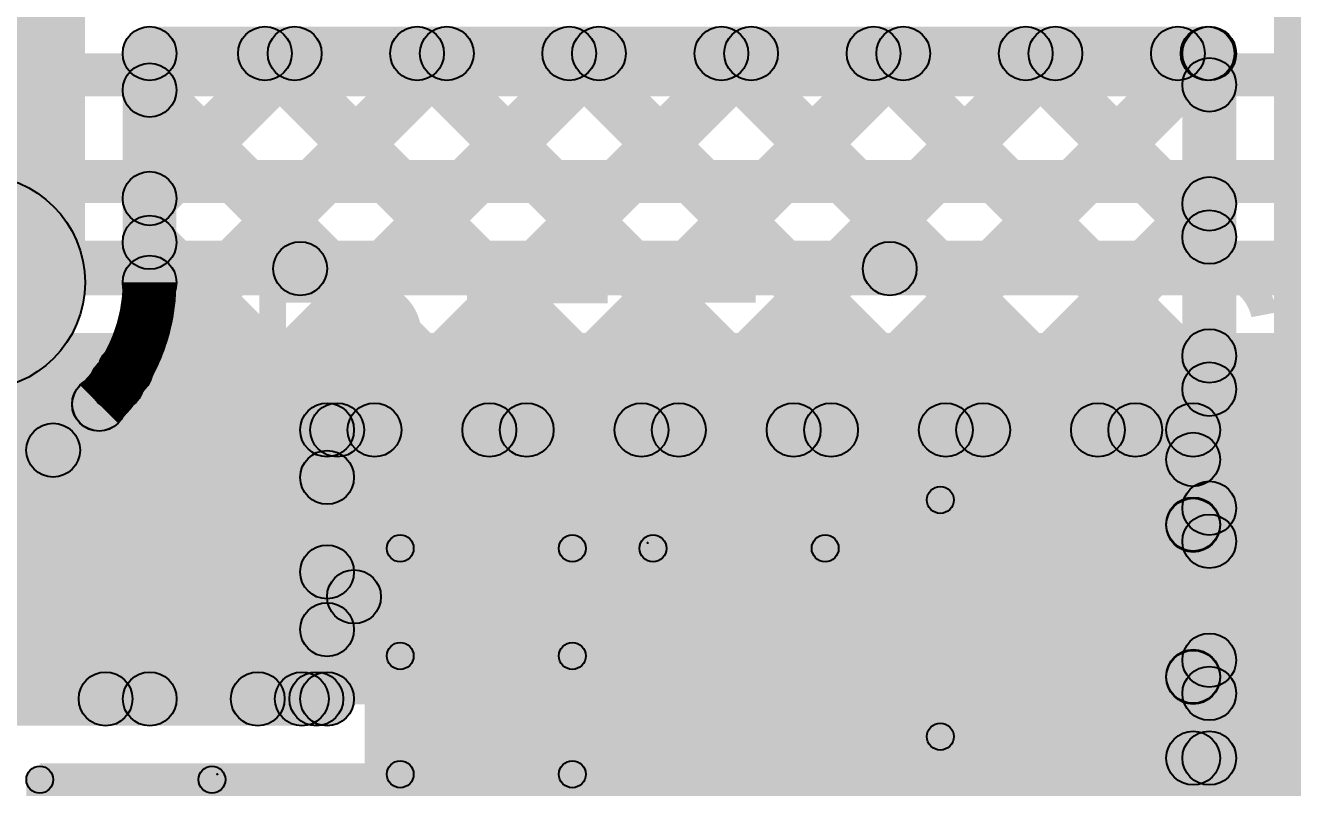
# Model space of a CAD drawing. Header units: millimetres. Extents: x -0.08 to 3.07, y -0.08 to 2.73.
# Drawn here: x 1.7809 to 2.0165, y 1.5975 to 1.7392 of the extents above; entities that cross this region are included whole.
import ezdxf

# ---------------------------------------------------------------- set-up
doc = ezdxf.new("R2010")
doc.units = ezdxf.units.MM
doc.header["$MEASUREMENT"] = 0
for name, color, linetype in [('BottomLayer', 5, 'Continuous'), ('BottomPaste', 16, 'Continuous'), ('BottomSolder', 6, 'Continuous'), ('TopLayer', 1, 'Continuous'), ('TopOverlay', 2, 'Continuous'), ('TopPaste', 8, 'Continuous'), ('TopSolder', 216, 'Continuous')]:
    doc.layers.add(name, color=color, linetype=linetype)

# ---------------------------------------------------------------- blocks, each defined once
blk = doc.blocks.new('SOT23_3_B_38')
at = {"layer": 'BottomLayer'}
for points in [[(-0.02166, 0.02657), (-0.05316, 0.02657), (-0.05316, 0.05807), (-0.02166, 0.05807)], [(0.05314, 0.02657), (0.02165, 0.02657), (0.02165, 0.05807), (0.05314, 0.05807)], [(0.01574, -0.05807), (-0.01575, -0.05807), (-0.01575, -0.02657), (0.01574, -0.02657)]]:
    blk.add_hatch(color=5, dxfattribs=at).paths.add_polyline_path(points)
at = {"layer": 'BottomPaste'}
for points in [[(-0.02166, 0.02657), (-0.05316, 0.02657), (-0.05316, 0.05807), (-0.02166, 0.05807)], [(0.05314, 0.02657), (0.02165, 0.02657), (0.02165, 0.05807), (0.05314, 0.05807)], [(0.01574, -0.05807), (-0.01575, -0.05807), (-0.01575, -0.02657), (0.01574, -0.02657)]]:
    blk.add_hatch(color=16, dxfattribs=at).paths.add_polyline_path(points)
at = {"layer": 'BottomSolder'}
for points in [[(-0.01766, 0.02257), (-0.05716, 0.02257), (-0.05716, 0.06207), (-0.01766, 0.06207)], [(0.05714, 0.02257), (0.01765, 0.02257), (0.01765, 0.06207), (0.05714, 0.06207)], [(0.01974, -0.06207), (-0.01975, -0.06207), (-0.01975, -0.02257), (0.01974, -0.02257)]]:
    blk.add_hatch(color=6, dxfattribs=at).paths.add_polyline_path(points)
blk = doc.blocks.new('R__0402_45')
at = {"layer": 'TopLayer'}
for points in [[(-0.0275, -0.0125), (-0.0275, 0.0125), (-0.0095, 0.0125), (-0.0095, -0.0125)], [(0.0095, -0.0125), (0.0095, 0.0125), (0.0275, 0.0125), (0.0275, -0.0125)]]:
    blk.add_hatch(color=1, dxfattribs=at).paths.add_polyline_path(points)
at = {"layer": 'TopOverlay'}
h = blk.add_hatch(color=2, dxfattribs=at)
edge = h.paths.add_edge_path()
edge.add_arc((-0.031, 0.016), 0.0025, 0, 360)
h = blk.add_hatch(color=2, dxfattribs=at)
edge = h.paths.add_edge_path()
edge.add_arc((-0.031, 0.016), 0.0025, 0, 360)
for points in [[(0.031, 0.0185), (0.031, 0.0135), (-0.031, 0.0135), (-0.031, 0.0185)], [(-0.0285, -0.016), (-0.0335, -0.016), (-0.0335, 0.016), (-0.0285, 0.016)], [(0.0335, -0.016), (0.0285, -0.016), (0.0285, 0.016), (0.0335, 0.016)], [(0.031, -0.0135), (0.031, -0.0185), (-0.031, -0.0185), (-0.031, -0.0135)], [(0.032, -0.01694), (0.032, -0.01706), (-0.032, -0.01706), (-0.032, -0.01694)]]:
    blk.add_hatch(color=2, dxfattribs=at).paths.add_polyline_path(points)
h = blk.add_hatch(color=2, dxfattribs=at)
edge = h.paths.add_edge_path()
edge.add_arc((0.031, 0.016), 0.0025, 0, 360)
h = blk.add_hatch(color=2, dxfattribs=at)
edge = h.paths.add_edge_path()
edge.add_arc((0.031, 0.016), 0.0025, 0, 360)
h = blk.add_hatch(color=2, dxfattribs=at)
edge = h.paths.add_edge_path()
edge.add_arc((-0.031, -0.016), 0.0025, 0, 360)
h = blk.add_hatch(color=2, dxfattribs=at)
edge = h.paths.add_edge_path()
edge.add_arc((-0.031, -0.016), 0.0025, 0, 360)
h = blk.add_hatch(color=2, dxfattribs=at)
edge = h.paths.add_edge_path()
edge.add_arc((0.031, -0.016), 0.0025, 0, 360)
h = blk.add_hatch(color=2, dxfattribs=at)
edge = h.paths.add_edge_path()
edge.add_arc((0.031, -0.016), 0.0025, 0, 360)
h = blk.add_hatch(color=2, dxfattribs=at)
edge = h.paths.add_edge_path()
edge.add_arc((-0.032, -0.017), 0.0000635, 0, 360)
h = blk.add_hatch(color=2, dxfattribs=at)
edge = h.paths.add_edge_path()
edge.add_arc((0.032, -0.017), 0.0000635, 0, 360)
at = {"layer": 'TopPaste'}
for points in [[(-0.0275, -0.0125), (-0.0275, 0.0125), (-0.0095, 0.0125), (-0.0095, -0.0125)], [(0.0095, -0.0125), (0.0095, 0.0125), (0.0275, 0.0125), (0.0275, -0.0125)]]:
    blk.add_hatch(color=8, dxfattribs=at).paths.add_polyline_path(points)
at = {"layer": 'TopSolder'}
for points in [[(-0.0315, -0.0165), (-0.0315, 0.0165), (-0.0055, 0.0165), (-0.0055, -0.0165)], [(0.0055, -0.0165), (0.0055, 0.0165), (0.0315, 0.0165), (0.0315, -0.0165)]]:
    blk.add_hatch(color=216, dxfattribs=at).paths.add_polyline_path(points)
at = {"layer": 'TopOverlay'}
for centre, radius in [((-0.031, 0.016), 0.0025), ((-0.031, 0.016), 0.0025), ((0.031, 0.016), 0.0025), ((0.031, 0.016), 0.0025), ((-0.031, -0.016), 0.0025), ((-0.031, -0.016), 0.0025), ((0.031, -0.016), 0.0025), ((0.031, -0.016), 0.0025), ((-0.032, -0.017), 0.0000635), ((0.032, -0.017), 0.0000635)]:
    blk.add_circle(centre, radius, dxfattribs=at)
blk = doc.blocks.new('S______B______64')
at = {"layer": 'TopLayer'}
for points in [[(-0.045, -0.0175), (-0.045, 0.0175), (-0.015, 0.0175), (-0.015, -0.0175)], [(0.015, -0.0175), (0.015, 0.0175), (0.045, 0.0175), (0.045, -0.0175)]]:
    blk.add_hatch(color=1, dxfattribs=at).paths.add_polyline_path(points)
at = {"layer": 'TopOverlay'}
h = blk.add_hatch(color=2, dxfattribs=at)
edge = h.paths.add_edge_path()
edge.add_arc((-0.05, 0.022), 0.0025, 0, 360)
h = blk.add_hatch(color=2, dxfattribs=at)
edge = h.paths.add_edge_path()
edge.add_arc((-0.05, 0.022), 0.0025, 0, 360)
for points in [[(-0.05, 0.0195), (-0.05, 0.0245), (0.05, 0.0245), (0.05, 0.0195)], [(-0.0475, -0.022), (-0.0525, -0.022), (-0.0525, 0.022), (-0.0475, 0.022)], [(0.0525, -0.022), (0.0475, -0.022), (0.0475, 0.022), (0.0525, 0.022)], [(-0.05, -0.0245), (-0.05, -0.0195), (0.05, -0.0195), (0.05, -0.0245)]]:
    blk.add_hatch(color=2, dxfattribs=at).paths.add_polyline_path(points)
h = blk.add_hatch(color=2, dxfattribs=at)
edge = h.paths.add_edge_path()
edge.add_arc((0.05, 0.022), 0.0025, 0, 360)
h = blk.add_hatch(color=2, dxfattribs=at)
edge = h.paths.add_edge_path()
edge.add_arc((0.05, 0.022), 0.0025, 0, 360)
h = blk.add_hatch(color=2, dxfattribs=at)
edge = h.paths.add_edge_path()
edge.add_arc((-0.05, -0.022), 0.0025, 0, 360)
h = blk.add_hatch(color=2, dxfattribs=at)
edge = h.paths.add_edge_path()
edge.add_arc((-0.05, -0.022), 0.0025, 0, 360)
h = blk.add_hatch(color=2, dxfattribs=at)
edge = h.paths.add_edge_path()
edge.add_arc((0.05, -0.022), 0.0025, 0, 360)
h = blk.add_hatch(color=2, dxfattribs=at)
edge = h.paths.add_edge_path()
edge.add_arc((0.05, -0.022), 0.0025, 0, 360)
at = {"layer": 'TopPaste'}
for points in [[(-0.045, -0.0175), (-0.045, 0.0175), (-0.015, 0.0175), (-0.015, -0.0175)], [(0.015, -0.0175), (0.015, 0.0175), (0.045, 0.0175), (0.045, -0.0175)]]:
    blk.add_hatch(color=8, dxfattribs=at).paths.add_polyline_path(points)
at = {"layer": 'TopSolder'}
for points in [[(-0.049, -0.0215), (-0.049, 0.0215), (-0.011, 0.0215), (-0.011, -0.0215)], [(0.011, -0.0215), (0.011, 0.0215), (0.049, 0.0215), (0.049, -0.0215)]]:
    blk.add_hatch(color=216, dxfattribs=at).paths.add_polyline_path(points)
at = {"layer": 'TopOverlay'}
for centre in [(-0.05, 0.022), (-0.05, 0.022), (0.05, 0.022), (0.05, 0.022), (-0.05, -0.022), (-0.05, -0.022), (0.05, -0.022), (0.05, -0.022)]:
    blk.add_circle(centre, 0.0025, dxfattribs=at)
blk = doc.blocks.new('R__0402_82')
at = {"layer": 'TopLayer'}
for points in [[(-0.0275, -0.0125), (-0.0275, 0.0125), (-0.0095, 0.0125), (-0.0095, -0.0125)], [(0.0095, -0.0125), (0.0095, 0.0125), (0.0275, 0.0125), (0.0275, -0.0125)]]:
    blk.add_hatch(color=1, dxfattribs=at).paths.add_polyline_path(points)
at = {"layer": 'TopOverlay'}
h = blk.add_hatch(color=2, dxfattribs=at)
edge = h.paths.add_edge_path()
edge.add_arc((-0.031, 0.016), 0.0025, 0, 360)
h = blk.add_hatch(color=2, dxfattribs=at)
edge = h.paths.add_edge_path()
edge.add_arc((-0.031, 0.016), 0.0025, 0, 360)
for points in [[(-0.031, 0.0135), (-0.031, 0.0185), (0.031, 0.0185), (0.031, 0.0135)], [(-0.0335, 0.016), (-0.0285, 0.016), (-0.0285, -0.016), (-0.0335, -0.016)], [(0.0285, 0.016), (0.0335, 0.016), (0.0335, -0.016), (0.0285, -0.016)], [(-0.031, -0.0185), (-0.031, -0.0135), (0.031, -0.0135), (0.031, -0.0185)], [(-0.032, -0.01706), (-0.032, -0.01694), (0.032, -0.01694), (0.032, -0.01706)]]:
    blk.add_hatch(color=2, dxfattribs=at).paths.add_polyline_path(points)
h = blk.add_hatch(color=2, dxfattribs=at)
edge = h.paths.add_edge_path()
edge.add_arc((0.031, 0.016), 0.0025, 0, 360)
h = blk.add_hatch(color=2, dxfattribs=at)
edge = h.paths.add_edge_path()
edge.add_arc((0.031, 0.016), 0.0025, 0, 360)
h = blk.add_hatch(color=2, dxfattribs=at)
edge = h.paths.add_edge_path()
edge.add_arc((-0.031, -0.016), 0.0025, 0, 360)
h = blk.add_hatch(color=2, dxfattribs=at)
edge = h.paths.add_edge_path()
edge.add_arc((-0.031, -0.016), 0.0025, 0, 360)
h = blk.add_hatch(color=2, dxfattribs=at)
edge = h.paths.add_edge_path()
edge.add_arc((0.031, -0.016), 0.0025, 0, 360)
h = blk.add_hatch(color=2, dxfattribs=at)
edge = h.paths.add_edge_path()
edge.add_arc((0.031, -0.016), 0.0025, 0, 360)
h = blk.add_hatch(color=2, dxfattribs=at)
edge = h.paths.add_edge_path()
edge.add_arc((-0.032, -0.017), 0.0000635, 0, 360)
h = blk.add_hatch(color=2, dxfattribs=at)
edge = h.paths.add_edge_path()
edge.add_arc((0.032, -0.017), 0.0000635, 0, 360)
at = {"layer": 'TopPaste'}
for points in [[(-0.0275, -0.0125), (-0.0275, 0.0125), (-0.0095, 0.0125), (-0.0095, -0.0125)], [(0.0095, -0.0125), (0.0095, 0.0125), (0.0275, 0.0125), (0.0275, -0.0125)]]:
    blk.add_hatch(color=8, dxfattribs=at).paths.add_polyline_path(points)
at = {"layer": 'TopSolder'}
for points in [[(-0.0315, -0.0165), (-0.0315, 0.0165), (-0.0055, 0.0165), (-0.0055, -0.0165)], [(0.0055, -0.0165), (0.0055, 0.0165), (0.0315, 0.0165), (0.0315, -0.0165)]]:
    blk.add_hatch(color=216, dxfattribs=at).paths.add_polyline_path(points)
at = {"layer": 'TopOverlay'}
for centre, radius in [((-0.031, 0.016), 0.0025), ((-0.031, 0.016), 0.0025), ((0.031, 0.016), 0.0025), ((0.031, 0.016), 0.0025), ((-0.031, -0.016), 0.0025), ((-0.031, -0.016), 0.0025), ((0.031, -0.016), 0.0025), ((0.031, -0.016), 0.0025), ((-0.032, -0.017), 0.0000635), ((0.032, -0.017), 0.0000635)]:
    blk.add_circle(centre, radius, dxfattribs=at)
blk = doc.blocks.new('C___0402_106')
at = {"layer": 'TopLayer'}
for points in [[(-0.0275, -0.0125), (-0.0275, 0.0125), (-0.0095, 0.0125), (-0.0095, -0.0125)], [(0.0095, -0.0125), (0.0095, 0.0125), (0.0275, 0.0125), (0.0275, -0.0125)]]:
    blk.add_hatch(color=1, dxfattribs=at).paths.add_polyline_path(points)
at = {"layer": 'TopOverlay'}
h = blk.add_hatch(color=2, dxfattribs=at)
edge = h.paths.add_edge_path()
edge.add_arc((-0.031, 0.016), 0.0025, 0, 360)
h = blk.add_hatch(color=2, dxfattribs=at)
edge = h.paths.add_edge_path()
edge.add_arc((-0.031, 0.016), 0.0025, 0, 360)
for points in [[(-0.031, 0.0135), (-0.031, 0.0185), (-0.011, 0.0185), (-0.011, 0.0135)], [(0.011, 0.0135), (0.011, 0.0185), (0.031, 0.0185), (0.031, 0.0135)], [(-0.0335, 0.016), (-0.0285, 0.016), (-0.0285, -0.016), (-0.0335, -0.016)], [(0.0285, 0.016), (0.0335, 0.016), (0.0335, -0.016), (0.0285, -0.016)], [(-0.031, -0.0185), (-0.031, -0.0135), (-0.011, -0.0135), (-0.011, -0.0185)], [(0.011, -0.0185), (0.011, -0.0135), (0.031, -0.0135), (0.031, -0.0185)]]:
    blk.add_hatch(color=2, dxfattribs=at).paths.add_polyline_path(points)
h = blk.add_hatch(color=2, dxfattribs=at)
edge = h.paths.add_edge_path()
edge.add_arc((-0.011, 0.016), 0.0025, 0, 360)
h = blk.add_hatch(color=2, dxfattribs=at)
edge = h.paths.add_edge_path()
edge.add_arc((0.011, 0.016), 0.0025, 0, 360)
h = blk.add_hatch(color=2, dxfattribs=at)
edge = h.paths.add_edge_path()
edge.add_arc((0.031, 0.016), 0.0025, 0, 360)
h = blk.add_hatch(color=2, dxfattribs=at)
edge = h.paths.add_edge_path()
edge.add_arc((0.031, 0.016), 0.0025, 0, 360)
h = blk.add_hatch(color=2, dxfattribs=at)
edge = h.paths.add_edge_path()
edge.add_arc((-0.031, -0.016), 0.0025, 0, 360)
h = blk.add_hatch(color=2, dxfattribs=at)
edge = h.paths.add_edge_path()
edge.add_arc((-0.031, -0.016), 0.0025, 0, 360)
h = blk.add_hatch(color=2, dxfattribs=at)
edge = h.paths.add_edge_path()
edge.add_arc((-0.011, -0.016), 0.0025, 0, 360)
h = blk.add_hatch(color=2, dxfattribs=at)
edge = h.paths.add_edge_path()
edge.add_arc((0.011, -0.016), 0.0025, 0, 360)
h = blk.add_hatch(color=2, dxfattribs=at)
edge = h.paths.add_edge_path()
edge.add_arc((0.031, -0.016), 0.0025, 0, 360)
h = blk.add_hatch(color=2, dxfattribs=at)
edge = h.paths.add_edge_path()
edge.add_arc((0.031, -0.016), 0.0025, 0, 360)
at = {"layer": 'TopPaste'}
for points in [[(-0.0275, -0.0125), (-0.0275, 0.0125), (-0.0095, 0.0125), (-0.0095, -0.0125)], [(0.0095, -0.0125), (0.0095, 0.0125), (0.0275, 0.0125), (0.0275, -0.0125)]]:
    blk.add_hatch(color=8, dxfattribs=at).paths.add_polyline_path(points)
at = {"layer": 'TopSolder'}
for points in [[(-0.0315, -0.0165), (-0.0315, 0.0165), (-0.0055, 0.0165), (-0.0055, -0.0165)], [(0.0055, -0.0165), (0.0055, 0.0165), (0.0315, 0.0165), (0.0315, -0.0165)]]:
    blk.add_hatch(color=216, dxfattribs=at).paths.add_polyline_path(points)
at = {"layer": 'TopOverlay'}
for centre in [(-0.031, 0.016), (-0.031, 0.016), (-0.011, 0.016), (0.011, 0.016), (0.031, 0.016), (0.031, 0.016), (-0.031, -0.016), (-0.031, -0.016), (-0.011, -0.016), (0.011, -0.016), (0.031, -0.016), (0.031, -0.016)]:
    blk.add_circle(centre, 0.0025, dxfattribs=at)

msp = doc.modelspace()

# ---------------------------------------------------------------- hatches: boundary and pattern name
at = {"layer": 'BottomLayer'}
for points in [[(1.666, 1.726), (1.666, 1.734), (2.53177, 1.734), (2.53177, 1.726)], [(1.49881, 1.70622), (1.49881, 1.71422), (2.59722, 1.71422), (2.59722, 1.70622)], [(1.66868, 1.68922), (1.66868, 1.69922), (2.59722, 1.69922), (2.59722, 1.68922)], [(1.712, 1.689), (1.712, 1.699), (1.832, 1.699), (1.832, 1.689)], [(1.832, 1.689), (1.832, 1.699), (1.94159, 1.699), (1.94159, 1.689)], [(1.832, 1.689), (1.832, 1.699), (1.94159, 1.699), (1.94159, 1.689)], [(1.94159, 1.689), (1.94159, 1.699), (2.16, 1.699), (2.16, 1.689)], [(1.695, 1.61299), (1.92959, 1.61299), (1.92959, 1.682), (1.695, 1.682)], [(2.148, 1.682), (1.844, 1.682), (1.844, 1.274), (2.148, 1.274)]]:
    msp.add_hatch(color=5, dxfattribs=at).paths.add_polyline_path(points)
h = msp.add_hatch(color=5, dxfattribs=at)
edge = h.paths.add_edge_path()
edge.add_arc((1.832, 1.694), 0.005, 0, 360)
h = msp.add_hatch(color=5, dxfattribs=at)
edge = h.paths.add_edge_path()
edge.add_arc((1.832, 1.694), 0.005, 0, 360)
h = msp.add_hatch(color=5, dxfattribs=at)
edge = h.paths.add_edge_path()
edge.add_arc((1.832, 1.694), 0.005, 0, 360)
h = msp.add_hatch(color=5, dxfattribs=at)
edge = h.paths.add_edge_path()
edge.add_arc((1.94159, 1.694), 0.005, 0, 360)
h = msp.add_hatch(color=5, dxfattribs=at)
edge = h.paths.add_edge_path()
edge.add_arc((1.94159, 1.694), 0.005, 0, 360)
h = msp.add_hatch(color=5, dxfattribs=at)
edge = h.paths.add_edge_path()
edge.add_arc((1.94159, 1.694), 0.005, 0, 360)
at = {"layer": 'TopLayer'}
for points in [[(2.013, 1.608), (2.228, 1.608), (2.228, 2.56), (2.013, 2.56)], [(1.792, 1.69143), (1.752, 1.69143), (1.752, 1.778), (1.792, 1.778)], [(1.804, 1.729), (1.804, 1.739), (2.001, 1.739), (2.001, 1.729)], [(1.72956, 1.56896), (1.72249, 1.57603), (1.884, 1.73754), (1.89107, 1.73046)], [(1.80146, 1.66913), (1.79438, 1.6762), (1.85572, 1.73754), (1.86279, 1.73046)], [(1.80754, 1.70349), (1.80046, 1.71057), (1.82743, 1.73754), (1.83451, 1.73046)], [(1.82191, 1.73046), (1.82898, 1.73754), (1.89898, 1.66754), (1.89191, 1.66046)], [(1.84936, 1.66046), (1.84229, 1.66754), (1.91229, 1.73754), (1.91936, 1.73046)], [(1.8502, 1.73046), (1.85727, 1.73754), (1.92727, 1.66754), (1.9202, 1.66046)], [(1.87764, 1.66046), (1.87057, 1.66754), (1.94057, 1.73754), (1.94764, 1.73046)], [(1.87848, 1.73046), (1.88555, 1.73754), (1.95555, 1.66754), (1.94848, 1.66046)], [(1.90593, 1.66046), (1.89886, 1.66754), (1.96886, 1.73754), (1.97593, 1.73046)], [(1.90677, 1.73046), (1.91384, 1.73754), (1.98384, 1.66754), (1.97677, 1.66046)], [(1.93421, 1.66046), (1.92714, 1.66754), (1.99714, 1.73754), (2.00421, 1.73046)], [(1.93505, 1.73046), (1.94212, 1.73754), (2.00454, 1.67512), (1.99746, 1.66805)], [(1.96334, 1.73046), (1.97041, 1.73754), (2.00454, 1.70341), (1.99746, 1.69634)], [(1.99162, 1.73046), (1.99869, 1.73754), (2.00454, 1.73169), (1.99746, 1.72462)], [(1.809, 1.69143), (1.799, 1.69143), (1.799, 1.734), (1.809, 1.734)], [(2.006, 1.603), (1.996, 1.603), (1.996, 1.734), (2.006, 1.734)], [(1.80046, 1.72363), (1.80754, 1.7307), (1.8707, 1.66754), (1.86363, 1.66046)], [(1.9625, 1.66046), (1.95542, 1.66754), (1.99746, 1.70958), (2.00454, 1.7025)], [(1.76271, 1.65386), (1.73443, 1.68214), (1.75786, 1.70557), (1.78614, 1.67729)], [(1.80046, 1.69535), (1.80754, 1.70242), (1.84242, 1.66754), (1.83535, 1.66046)], [(1.99078, 1.66046), (1.98371, 1.66754), (1.99746, 1.68129), (2.00454, 1.67422)], [(1.79597, 1.67155), (1.80305, 1.67862), (1.84054, 1.64113), (1.83346, 1.63406)], [(1.77476, 1.64186), (1.76769, 1.64894), (1.79106, 1.67231), (1.79814, 1.66524)], [(1.837, 1.659), (1.837, 1.669), (1.998, 1.669), (1.998, 1.659)], [(1.78253, 1.65671), (1.7896, 1.66378), (1.83585, 1.61754), (1.82878, 1.61046)], [(1.842, 1.614), (1.832, 1.614), (1.832, 1.664), (1.842, 1.664)], [(2.003, 1.6585), (1.993, 1.6585), (1.993, 1.664), (2.003, 1.664)], [(1.79936, 1.61046), (1.79229, 1.61754), (1.83346, 1.65871), (1.84054, 1.65164)], [(2.003, 1.603), (1.993, 1.603), (1.993, 1.6585), (2.003, 1.6585)], [(2.003, 1.603), (1.993, 1.603), (1.993, 1.6585), (2.003, 1.6585)], [(1.849, 1.611), (1.986, 1.611), (1.986, 1.652), (1.849, 1.652)], [(2.00154, 1.64294), (1.99446, 1.65001), (1.99746, 1.65301), (2.00454, 1.64594)], [(1.76839, 1.64257), (1.77546, 1.64964), (1.80756, 1.61754), (1.80049, 1.61046)], [(1.99446, 1.64277), (2.00154, 1.64984), (2.00454, 1.64684), (1.99746, 1.63977)], [(1.82764, 1.61046), (1.82057, 1.61754), (1.83346, 1.63043), (1.84054, 1.62336)], [(2.00154, 1.61465), (1.99446, 1.62172), (1.99746, 1.62472), (2.00454, 1.61765)], [(1.99446, 1.61448), (2.00154, 1.62155), (2.00454, 1.61855), (1.99746, 1.61148)], [(1.77159, 1.609), (1.77159, 1.619), (1.835, 1.619), (1.835, 1.609)], [(1.78359, 1.56899), (1.86659, 1.56899), (1.86659, 1.602), (1.78359, 1.602)], [(1.847, 1.492), (1.944, 1.492), (1.944, 1.602), (1.847, 1.602)]]:
    msp.add_hatch(color=1, dxfattribs=at).paths.add_polyline_path(points)
h = msp.add_hatch(color=1, dxfattribs=at)
edge = h.paths.add_edge_path()
edge.add_arc((1.804, 1.734), 0.005, 0, 360)
h = msp.add_hatch(color=1, dxfattribs=at)
edge = h.paths.add_edge_path()
edge.add_arc((1.804, 1.734), 0.005, 0, 360)
h = msp.add_hatch(color=1, dxfattribs=at)
edge = h.paths.add_edge_path()
edge.add_arc((1.82545, 1.734), 0.005, 0, 360)
h = msp.add_hatch(color=1, dxfattribs=at)
edge = h.paths.add_edge_path()
edge.add_arc((1.83097, 1.734), 0.005, 0, 360)
h = msp.add_hatch(color=1, dxfattribs=at)
edge = h.paths.add_edge_path()
edge.add_arc((1.85373, 1.734), 0.005, 0, 360)
h = msp.add_hatch(color=1, dxfattribs=at)
edge = h.paths.add_edge_path()
edge.add_arc((1.85925, 1.734), 0.005, 0, 360)
h = msp.add_hatch(color=1, dxfattribs=at)
edge = h.paths.add_edge_path()
edge.add_arc((1.88202, 1.734), 0.005, 0, 360)
h = msp.add_hatch(color=1, dxfattribs=at)
edge = h.paths.add_edge_path()
edge.add_arc((1.88754, 1.734), 0.005, 0, 360)
h = msp.add_hatch(color=1, dxfattribs=at)
edge = h.paths.add_edge_path()
edge.add_arc((1.9103, 1.734), 0.005, 0, 360)
h = msp.add_hatch(color=1, dxfattribs=at)
edge = h.paths.add_edge_path()
edge.add_arc((1.91582, 1.734), 0.005, 0, 360)
h = msp.add_hatch(color=1, dxfattribs=at)
edge = h.paths.add_edge_path()
edge.add_arc((1.93859, 1.734), 0.005, 0, 360)
h = msp.add_hatch(color=1, dxfattribs=at)
edge = h.paths.add_edge_path()
edge.add_arc((1.94411, 1.734), 0.005, 0, 360)
h = msp.add_hatch(color=1, dxfattribs=at)
edge = h.paths.add_edge_path()
edge.add_arc((1.96687, 1.734), 0.005, 0, 360)
h = msp.add_hatch(color=1, dxfattribs=at)
edge = h.paths.add_edge_path()
edge.add_arc((1.97239, 1.734), 0.005, 0, 360)
h = msp.add_hatch(color=1, dxfattribs=at)
edge = h.paths.add_edge_path()
edge.add_arc((1.99516, 1.734), 0.005, 0, 360)
h = msp.add_hatch(color=1, dxfattribs=at)
edge = h.paths.add_edge_path()
edge.add_arc((2.00068, 1.734), 0.005, 0, 360)
h = msp.add_hatch(color=1, dxfattribs=at)
edge = h.paths.add_edge_path()
edge.add_arc((2.001, 1.734), 0.005, 0, 360)
h = msp.add_hatch(color=1, dxfattribs=at)
edge = h.paths.add_edge_path()
edge.add_arc((2.001, 1.734), 0.005, 0, 360)
h = msp.add_hatch(color=1, dxfattribs=at)
edge = h.paths.add_edge_path()
edge.add_arc((1.804, 1.72717), 0.005, 0, 360)
h = msp.add_hatch(color=1, dxfattribs=at)
edge = h.paths.add_edge_path()
edge.add_arc((2.001, 1.72816), 0.005, 0, 360)
h = msp.add_hatch(color=1, dxfattribs=at)
edge = h.paths.add_edge_path()
edge.add_arc((1.772, 1.69143), 0.02, 0, 360)
h = msp.add_hatch(color=1, dxfattribs=at)
edge = h.paths.add_edge_path()
edge.add_arc((1.772, 1.69143), 0.02, 0, 360)
h = msp.add_hatch(color=1, dxfattribs=at)
edge = h.paths.add_edge_path()
edge.add_arc((1.804, 1.70703), 0.005, 0, 360)
h = msp.add_hatch(color=1, dxfattribs=at)
edge = h.paths.add_edge_path()
edge.add_arc((2.001, 1.70604), 0.005, 0, 360)
h = msp.add_hatch(color=1, dxfattribs=at)
edge = h.paths.add_edge_path()
edge.add_arc((1.804, 1.69888), 0.005, 0, 360)
h = msp.add_hatch(color=1, dxfattribs=at)
edge = h.paths.add_edge_path()
edge.add_arc((2.001, 1.69987), 0.005, 0, 360)
h = msp.add_hatch(color=1, dxfattribs=at)
edge = h.paths.add_edge_path()
edge.add_arc((1.804, 1.69143), 0.005, 0, 360)
h = msp.add_hatch(color=1, dxfattribs=at)
edge = h.paths.add_edge_path()
edge.add_arc((1.804, 1.69143), 0.005, 0, 360)
h = msp.add_hatch(color=1, dxfattribs=at)
edge = h.paths.add_edge_path()
edge.add_arc((1.804, 1.69143), 0.005, 0, 360)
h = msp.add_hatch(color=1, dxfattribs=at)
edge = h.paths.add_edge_path()
edge.add_arc((2.001, 1.67776), 0.005, 0, 360)
h = msp.add_hatch(color=1, dxfattribs=at)
edge = h.paths.add_edge_path()
edge.add_arc((1.79951, 1.67509), 0.005, 0, 360)
h = msp.add_hatch(color=1, dxfattribs=at)
edge = h.paths.add_edge_path()
edge.add_arc((1.79792, 1.67267), 0.005, 0, 360)
h = msp.add_hatch(color=1, dxfattribs=at)
edge = h.paths.add_edge_path()
edge.add_arc((2.001, 1.67159), 0.005, 0, 360)
h = msp.add_hatch(color=1, dxfattribs=at)
edge = h.paths.add_edge_path()
edge.add_arc((1.7946, 1.66878), 0.005, 0, 360)
h = msp.add_hatch(color=1, dxfattribs=at)
edge = h.paths.add_edge_path()
edge.add_arc((1.7946, 1.66878), 0.005, 0, 360)
h = msp.add_hatch(color=1, dxfattribs=at)
edge = h.paths.add_edge_path()
edge.add_arc((1.79463, 1.6688), 0.005, 0, 360)
h = msp.add_hatch(color=1, dxfattribs=at)
edge = h.paths.add_edge_path()
edge.add_arc((1.837, 1.664), 0.005, 0, 360)
h = msp.add_hatch(color=1, dxfattribs=at)
edge = h.paths.add_edge_path()
edge.add_arc((1.837, 1.664), 0.005, 0, 360)
h = msp.add_hatch(color=1, dxfattribs=at)
edge = h.paths.add_edge_path()
edge.add_arc((1.83888, 1.664), 0.005, 0, 360)
h = msp.add_hatch(color=1, dxfattribs=at)
edge = h.paths.add_edge_path()
edge.add_arc((1.84582, 1.664), 0.005, 0, 360)
h = msp.add_hatch(color=1, dxfattribs=at)
edge = h.paths.add_edge_path()
edge.add_arc((1.86716, 1.664), 0.005, 0, 360)
h = msp.add_hatch(color=1, dxfattribs=at)
edge = h.paths.add_edge_path()
edge.add_arc((1.87411, 1.664), 0.005, 0, 360)
h = msp.add_hatch(color=1, dxfattribs=at)
edge = h.paths.add_edge_path()
edge.add_arc((1.89545, 1.664), 0.005, 0, 360)
h = msp.add_hatch(color=1, dxfattribs=at)
edge = h.paths.add_edge_path()
edge.add_arc((1.90239, 1.664), 0.005, 0, 360)
h = msp.add_hatch(color=1, dxfattribs=at)
edge = h.paths.add_edge_path()
edge.add_arc((1.92373, 1.664), 0.005, 0, 360)
h = msp.add_hatch(color=1, dxfattribs=at)
edge = h.paths.add_edge_path()
edge.add_arc((1.93068, 1.664), 0.005, 0, 360)
h = msp.add_hatch(color=1, dxfattribs=at)
edge = h.paths.add_edge_path()
edge.add_arc((1.95202, 1.664), 0.005, 0, 360)
h = msp.add_hatch(color=1, dxfattribs=at)
edge = h.paths.add_edge_path()
edge.add_arc((1.95896, 1.664), 0.005, 0, 360)
h = msp.add_hatch(color=1, dxfattribs=at)
edge = h.paths.add_edge_path()
edge.add_arc((1.9803, 1.664), 0.005, 0, 360)
h = msp.add_hatch(color=1, dxfattribs=at)
edge = h.paths.add_edge_path()
edge.add_arc((1.98724, 1.664), 0.005, 0, 360)
h = msp.add_hatch(color=1, dxfattribs=at)
edge = h.paths.add_edge_path()
edge.add_arc((1.998, 1.664), 0.005, 0, 360)
h = msp.add_hatch(color=1, dxfattribs=at)
edge = h.paths.add_edge_path()
edge.add_arc((1.998, 1.664), 0.005, 0, 360)
h = msp.add_hatch(color=1, dxfattribs=at)
edge = h.paths.add_edge_path()
edge.add_arc((1.78607, 1.66024), 0.005, 0, 360)
h = msp.add_hatch(color=1, dxfattribs=at)
edge = h.paths.add_edge_path()
edge.add_arc((1.998, 1.6585), 0.005, 0, 360)
h = msp.add_hatch(color=1, dxfattribs=at)
edge = h.paths.add_edge_path()
edge.add_arc((1.998, 1.6585), 0.005, 0, 360)
h = msp.add_hatch(color=1, dxfattribs=at)
edge = h.paths.add_edge_path()
edge.add_arc((1.998, 1.6585), 0.005, 0, 360)
h = msp.add_hatch(color=1, dxfattribs=at)
edge = h.paths.add_edge_path()
edge.add_arc((1.837, 1.65518), 0.005, 0, 360)
h = msp.add_hatch(color=1, dxfattribs=at)
edge = h.paths.add_edge_path()
edge.add_arc((2.001, 1.64947), 0.005, 0, 360)
h = msp.add_hatch(color=1, dxfattribs=at)
edge = h.paths.add_edge_path()
edge.add_arc((1.998, 1.64647), 0.005, 0, 360)
h = msp.add_hatch(color=1, dxfattribs=at)
edge = h.paths.add_edge_path()
edge.add_arc((1.998, 1.6463), 0.005, 0, 360)
h = msp.add_hatch(color=1, dxfattribs=at)
edge = h.paths.add_edge_path()
edge.add_arc((2.001, 1.6433), 0.005, 0, 360)
h = msp.add_hatch(color=1, dxfattribs=at)
edge = h.paths.add_edge_path()
edge.add_arc((1.837, 1.6376), 0.005, 0, 360)
h = msp.add_hatch(color=1, dxfattribs=at)
edge = h.paths.add_edge_path()
edge.add_arc((1.837, 1.62689), 0.005, 0, 360)
h = msp.add_hatch(color=1, dxfattribs=at)
edge = h.paths.add_edge_path()
edge.add_arc((2.001, 1.62119), 0.005, 0, 360)
h = msp.add_hatch(color=1, dxfattribs=at)
edge = h.paths.add_edge_path()
edge.add_arc((1.998, 1.61819), 0.005, 0, 360)
h = msp.add_hatch(color=1, dxfattribs=at)
edge = h.paths.add_edge_path()
edge.add_arc((1.998, 1.61802), 0.005, 0, 360)
h = msp.add_hatch(color=1, dxfattribs=at)
edge = h.paths.add_edge_path()
edge.add_arc((1.79582, 1.614), 0.005, 0, 360)
h = msp.add_hatch(color=1, dxfattribs=at)
edge = h.paths.add_edge_path()
edge.add_arc((1.80403, 1.614), 0.005, 0, 360)
h = msp.add_hatch(color=1, dxfattribs=at)
edge = h.paths.add_edge_path()
edge.add_arc((1.82411, 1.614), 0.005, 0, 360)
h = msp.add_hatch(color=1, dxfattribs=at)
edge = h.paths.add_edge_path()
edge.add_arc((1.83231, 1.614), 0.005, 0, 360)
h = msp.add_hatch(color=1, dxfattribs=at)
edge = h.paths.add_edge_path()
edge.add_arc((1.835, 1.614), 0.005, 0, 360)
h = msp.add_hatch(color=1, dxfattribs=at)
edge = h.paths.add_edge_path()
edge.add_arc((1.837, 1.614), 0.005, 0, 360)
h = msp.add_hatch(color=1, dxfattribs=at)
edge = h.paths.add_edge_path()
edge.add_arc((2.001, 1.61502), 0.005, 0, 360)
h = msp.add_hatch(color=1, dxfattribs=at)
edge = h.paths.add_edge_path()
edge.add_arc((1.998, 1.603), 0.005, 0, 360)
h = msp.add_hatch(color=1, dxfattribs=at)
edge = h.paths.add_edge_path()
edge.add_arc((1.998, 1.603), 0.005, 0, 360)
h = msp.add_hatch(color=1, dxfattribs=at)
edge = h.paths.add_edge_path()
edge.add_arc((2.001, 1.603), 0.005, 0, 360)
at = {"layer": 'TopOverlay'}
msp.add_hatch(color=2, dxfattribs=at).paths.add_polyline_path([(1.766, 1.628), (1.766, 1.638), (1.842, 1.638), (1.842, 1.628)])
h = msp.add_hatch(color=2, dxfattribs=at)
edge = h.paths.add_edge_path()
edge.add_arc((1.842, 1.633), 0.005, 0, 360)

# ---------------------------------------------------------------- linework, layer by layer
at = {"layer": 'BottomLayer'}
for centre in [(1.832, 1.694), (1.832, 1.694), (1.832, 1.694), (1.94159, 1.694), (1.94159, 1.694), (1.94159, 1.694)]:
    msp.add_circle(centre, 0.005, dxfattribs=at)
at = {"layer": 'TopLayer', "const_width": 0.01}
for points in [[(1.804, 1.69143, -0.199231), (1.7946, 1.66878)], [(1.804, 1.69143, -0.198912), (1.79463, 1.6688)]]:
    msp.add_lwpolyline(points, format="xyb", dxfattribs=at)
at = {"layer": 'TopLayer'}
for centre, radius in [((1.804, 1.734), 0.005), ((1.804, 1.734), 0.005), ((1.82545, 1.734), 0.005), ((1.83097, 1.734), 0.005), ((1.85373, 1.734), 0.005), ((1.85925, 1.734), 0.005), ((1.88202, 1.734), 0.005), ((1.88754, 1.734), 0.005), ((1.9103, 1.734), 0.005), ((1.91582, 1.734), 0.005), ((1.93859, 1.734), 0.005), ((1.94411, 1.734), 0.005), ((1.96687, 1.734), 0.005), ((1.97239, 1.734), 0.005), ((1.99516, 1.734), 0.005), ((2.00068, 1.734), 0.005), ((2.001, 1.734), 0.005), ((2.001, 1.734), 0.005), ((1.804, 1.72717), 0.005), ((2.001, 1.72816), 0.005), ((1.772, 1.69143), 0.02), ((1.772, 1.69143), 0.02), ((1.804, 1.70703), 0.005), ((2.001, 1.70604), 0.005), ((1.804, 1.69888), 0.005), ((2.001, 1.69987), 0.005), ((1.804, 1.69143), 0.005), ((1.804, 1.69143), 0.005), ((1.804, 1.69143), 0.005), ((2.001, 1.67776), 0.005), ((1.79951, 1.67509), 0.005), ((1.79792, 1.67267), 0.005), ((2.001, 1.67159), 0.005), ((1.7946, 1.66878), 0.005), ((1.7946, 1.66878), 0.005), ((1.79463, 1.6688), 0.005), ((1.837, 1.664), 0.005), ((1.837, 1.664), 0.005), ((1.83888, 1.664), 0.005), ((1.84582, 1.664), 0.005), ((1.86716, 1.664), 0.005), ((1.87411, 1.664), 0.005), ((1.89545, 1.664), 0.005), ((1.90239, 1.664), 0.005), ((1.92373, 1.664), 0.005), ((1.93068, 1.664), 0.005), ((1.95202, 1.664), 0.005), ((1.95896, 1.664), 0.005), ((1.9803, 1.664), 0.005), ((1.98724, 1.664), 0.005), ((1.998, 1.664), 0.005), ((1.998, 1.664), 0.005), ((1.78607, 1.66024), 0.005), ((1.998, 1.6585), 0.005), ((1.998, 1.6585), 0.005), ((1.998, 1.6585), 0.005), ((1.837, 1.65518), 0.005), ((2.001, 1.64947), 0.005), ((1.998, 1.64647), 0.005), ((1.998, 1.6463), 0.005), ((2.001, 1.6433), 0.005), ((1.837, 1.6376), 0.005), ((1.837, 1.62689), 0.005), ((2.001, 1.62119), 0.005), ((1.998, 1.61819), 0.005), ((1.998, 1.61802), 0.005), ((1.79582, 1.614), 0.005), ((1.80403, 1.614), 0.005), ((1.82411, 1.614), 0.005), ((1.83231, 1.614), 0.005), ((1.835, 1.614), 0.005), ((1.837, 1.614), 0.005), ((2.001, 1.61502), 0.005), ((1.998, 1.603), 0.005), ((1.998, 1.603), 0.005), ((2.001, 1.603), 0.005)]:
    msp.add_circle(centre, radius, dxfattribs=at)
at = {"layer": 'TopOverlay'}
msp.add_circle((1.842, 1.633), 0.005, dxfattribs=at)

# ---------------------------------------------------------------- block references
for name, p, rotation in [('S______B______64', (2.001, 1.629), 360), ('C___0402_106', (1.86659, 1.61099), 90), ('R__0402_45', (1.91359, 1.61099), 270), ('SOT23_3_B_38', (1.72168, 1.56701), 90), ('R__0402_82', (1.79959, 1.56799), 90)]:
    msp.add_blockref(name, p, dxfattribs=dict(rotation=rotation))

# ---------------------------------------------------------------- texts
for s, p in [('SB3', (1.98141, 1.65451)), ('RF5', (1.82, 1.652))]:
    msp.add_text(s, height=0.04, dxfattribs=at).set_placement(p)

doc.saveas('drawing.dxf')
